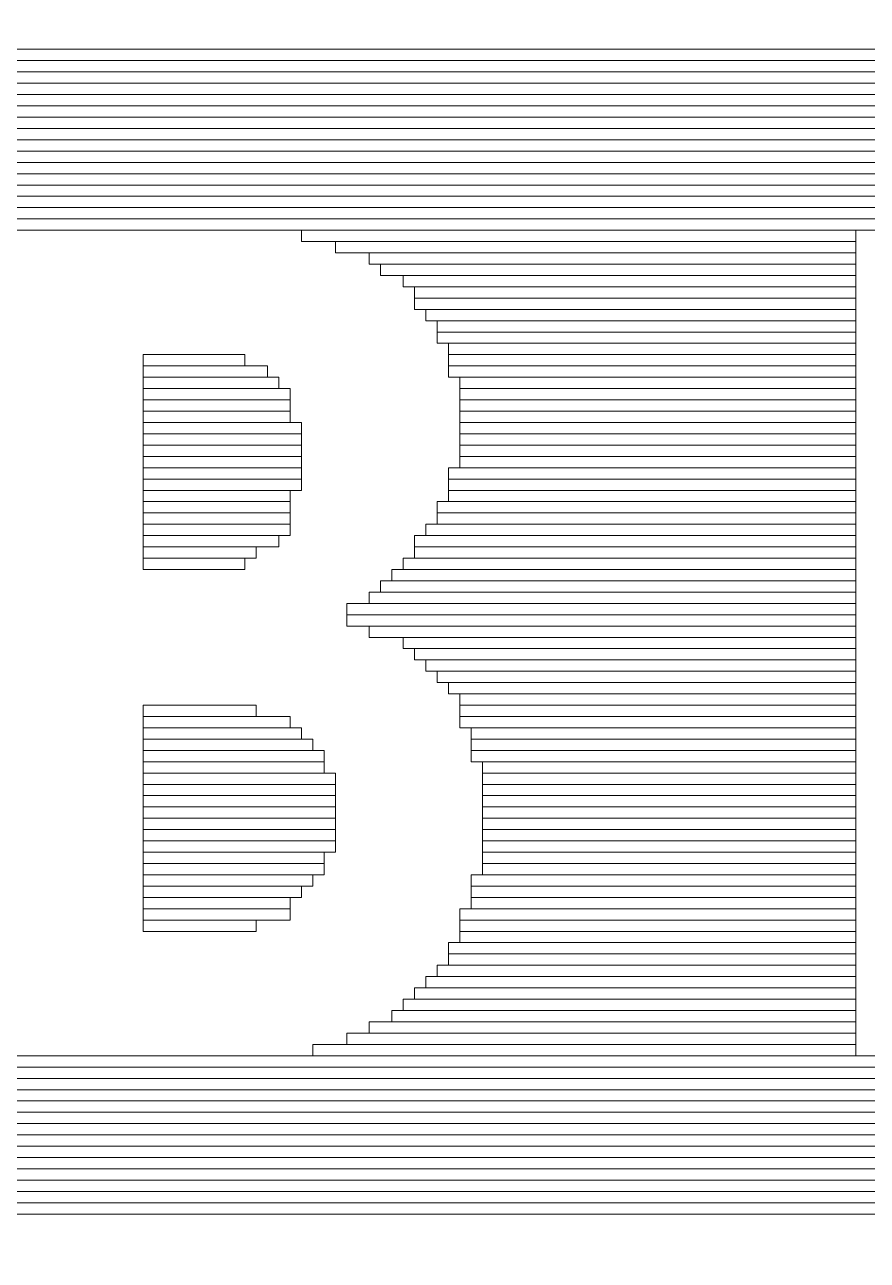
# Model space of a CAD drawing. Header units: millimetres. Extents: x -86 to 67, y -55 to 52.
# Drawn here: x 26.741 to 28.632, y 17.022 to 19.797 of the extents above; entities that cross this region are included whole.
import ezdxf

# ---------------------------------------------------------------- set-up
doc = ezdxf.new("R2010")
doc.units = ezdxf.units.MM
doc.header["$MEASUREMENT"] = 0
doc.layers.add('BG_OUTLINE', color=7, linetype='Continuous')
doc.layers.add('MA_PEN3', color=7, linetype='Continuous')

msp = doc.modelspace()

# ---------------------------------------------------------------- linework, layer by layer
at = {"layer": 'BG_OUTLINE', "color": 3, "lineweight": 9}
msp.add_open_spline([(-60.0926, 34.7331), (-60.0926, 34.7331), (63.7724, 34.7331), (63.7724, 34.7331), (63.7724, 34.7331), (64.585, 34.7336), (65.3646, 34.4113), (65.9396, 33.837), (65.9396, 33.837), (66.5146, 33.2627), (66.8379, 32.4797), (66.8384, 31.667), (66.8384, 31.667), (66.8384, 31.667), (66.8412, -52.28), (66.8412, -52.28), (66.8412, -52.28), (66.8412, -52.28), (66.8384, -52.1933), (66.8384, -52.1933), (66.8384, -52.1933), (66.8389, -53.006), (66.5166, -53.7856), (65.9424, -54.3606), (65.9424, -54.3606), (65.3681, -54.9356), (64.585, -55.2589), (63.7724, -55.2594), (63.7724, -55.2594), (63.7724, -55.2594), (-60.1869, -55.2594), (-60.1869, -55.2594), (-60.1869, -55.2594), (-60.1869, -55.2594), (-60.0853, -55.2518), (-60.0853, -55.2518), (-60.0853, -55.2518), (-60.8979, -55.2523), (-61.6775, -54.9299), (-62.2525, -54.3557), (-62.2525, -54.3557), (-62.8275, -53.7814), (-63.1508, -52.9984), (-63.1513, -52.1857), (-63.1513, -52.1857), (-63.1513, -52.1857), (-63.1587, 31.667), (-63.1587, 31.667), (-63.1587, 31.667), (-63.1592, 32.4797), (-62.8369, 33.2593), (-62.2626, 33.8343), (-62.2626, 33.8343), (-61.6883, 34.4093), (-60.9053, 34.7326), (-60.0926, 34.7331)], degree=3, knots=[0, 0, 0, 0, 0.071429, 0.071429, 0.071429, 0.071429, 0.142857, 0.142857, 0.142857, 0.142857, 0.214286, 0.214286, 0.214286, 0.214286, 0.285714, 0.285714, 0.285714, 0.285714, 0.357143, 0.357143, 0.357143, 0.357143, 0.428571, 0.428571, 0.428571, 0.428571, 0.5, 0.5, 0.5, 0.5, 0.571429, 0.571429, 0.571429, 0.571429, 0.642857, 0.642857, 0.642857, 0.642857, 0.714286, 0.714286, 0.714286, 0.714286, 0.785714, 0.785714, 0.785714, 0.785714, 0.857143, 0.857143, 0.857143, 0.857143, 0.928571, 0.928571, 0.928571, 0.928571, 1, 1, 1, 1], dxfattribs=at)
at = {"layer": 'MA_PEN3', "color": 5, "lineweight": 9}
for points in [[(23.8566, 19.7163), (23.8566, 19.7163), (23.8566, 19.7417), (23.8566, 19.7417), (23.8566, 19.7417), (23.8566, 19.7417), (34.2452, 19.7417), (34.2452, 19.7417), (34.2452, 19.7417), (34.2452, 19.7417), (34.2452, 19.7163), (34.2452, 19.7163), (34.2452, 19.7163), (34.2452, 19.7163), (23.8566, 19.7163), (23.8566, 19.7163)], [(23.8566, 19.6909), (23.8566, 19.6909), (23.8566, 19.7163), (23.8566, 19.7163), (23.8566, 19.7163), (23.8566, 19.7163), (34.2452, 19.7163), (34.2452, 19.7163), (34.2452, 19.7163), (34.2452, 19.7163), (34.2452, 19.6909), (34.2452, 19.6909), (34.2452, 19.6909), (34.2452, 19.6909), (23.8566, 19.6909), (23.8566, 19.6909)], [(23.8566, 19.6655), (23.8566, 19.6655), (23.8566, 19.6909), (23.8566, 19.6909), (23.8566, 19.6909), (23.8566, 19.6909), (34.2452, 19.6909), (34.2452, 19.6909), (34.2452, 19.6909), (34.2452, 19.6909), (34.2452, 19.6655), (34.2452, 19.6655), (34.2452, 19.6655), (34.2452, 19.6655), (23.8566, 19.6655), (23.8566, 19.6655)], [(23.8566, 19.6401), (23.8566, 19.6401), (23.8566, 19.6655), (23.8566, 19.6655), (23.8566, 19.6655), (23.8566, 19.6655), (34.2452, 19.6655), (34.2452, 19.6655), (34.2452, 19.6655), (34.2452, 19.6655), (34.2452, 19.6401), (34.2452, 19.6401), (34.2452, 19.6401), (34.2452, 19.6401), (23.8566, 19.6401), (23.8566, 19.6401)], [(23.8566, 19.6147), (23.8566, 19.6147), (23.8566, 19.6401), (23.8566, 19.6401), (23.8566, 19.6401), (23.8566, 19.6401), (34.2452, 19.6401), (34.2452, 19.6401), (34.2452, 19.6401), (34.2452, 19.6401), (34.2452, 19.6147), (34.2452, 19.6147), (34.2452, 19.6147), (34.2452, 19.6147), (23.8566, 19.6147), (23.8566, 19.6147)], [(23.8566, 19.5893), (23.8566, 19.5893), (23.8566, 19.6147), (23.8566, 19.6147), (23.8566, 19.6147), (23.8566, 19.6147), (34.2452, 19.6147), (34.2452, 19.6147), (34.2452, 19.6147), (34.2452, 19.6147), (34.2452, 19.5893), (34.2452, 19.5893), (34.2452, 19.5893), (34.2452, 19.5893), (23.8566, 19.5893), (23.8566, 19.5893)], [(23.8566, 19.5639), (23.8566, 19.5639), (23.8566, 19.5893), (23.8566, 19.5893), (23.8566, 19.5893), (23.8566, 19.5893), (34.2452, 19.5893), (34.2452, 19.5893), (34.2452, 19.5893), (34.2452, 19.5893), (34.2452, 19.5639), (34.2452, 19.5639), (34.2452, 19.5639), (34.2452, 19.5639), (23.8566, 19.5639), (23.8566, 19.5639)], [(23.8566, 19.5385), (23.8566, 19.5385), (23.8566, 19.5639), (23.8566, 19.5639), (23.8566, 19.5639), (23.8566, 19.5639), (34.2452, 19.5639), (34.2452, 19.5639), (34.2452, 19.5639), (34.2452, 19.5639), (34.2452, 19.5385), (34.2452, 19.5385), (34.2452, 19.5385), (34.2452, 19.5385), (23.8566, 19.5385), (23.8566, 19.5385)], [(23.8566, 19.5131), (23.8566, 19.5131), (23.8566, 19.5385), (23.8566, 19.5385), (23.8566, 19.5385), (23.8566, 19.5385), (34.2452, 19.5385), (34.2452, 19.5385), (34.2452, 19.5385), (34.2452, 19.5385), (34.2452, 19.5131), (34.2452, 19.5131), (34.2452, 19.5131), (34.2452, 19.5131), (23.8566, 19.5131), (23.8566, 19.5131)], [(23.8566, 19.4877), (23.8566, 19.4877), (23.8566, 19.5131), (23.8566, 19.5131), (23.8566, 19.5131), (23.8566, 19.5131), (34.2452, 19.5131), (34.2452, 19.5131), (34.2452, 19.5131), (34.2452, 19.5131), (34.2452, 19.4877), (34.2452, 19.4877), (34.2452, 19.4877), (34.2452, 19.4877), (23.8566, 19.4877), (23.8566, 19.4877)], [(23.8566, 19.4623), (23.8566, 19.4623), (23.8566, 19.4877), (23.8566, 19.4877), (23.8566, 19.4877), (23.8566, 19.4877), (34.2452, 19.4877), (34.2452, 19.4877), (34.2452, 19.4877), (34.2452, 19.4877), (34.2452, 19.4623), (34.2452, 19.4623), (34.2452, 19.4623), (34.2452, 19.4623), (23.8566, 19.4623), (23.8566, 19.4623)], [(23.8566, 19.4369), (23.8566, 19.4369), (23.8566, 19.4623), (23.8566, 19.4623), (23.8566, 19.4623), (23.8566, 19.4623), (34.2452, 19.4623), (34.2452, 19.4623), (34.2452, 19.4623), (34.2452, 19.4623), (34.2452, 19.4369), (34.2452, 19.4369), (34.2452, 19.4369), (34.2452, 19.4369), (23.8566, 19.4369), (23.8566, 19.4369)], [(23.8566, 19.4115), (23.8566, 19.4115), (23.8566, 19.4369), (23.8566, 19.4369), (23.8566, 19.4369), (23.8566, 19.4369), (34.2452, 19.4369), (34.2452, 19.4369), (34.2452, 19.4369), (34.2452, 19.4369), (34.2452, 19.4115), (34.2452, 19.4115), (34.2452, 19.4115), (34.2452, 19.4115), (23.8566, 19.4115), (23.8566, 19.4115)], [(23.8566, 19.3861), (23.8566, 19.3861), (23.8566, 19.4115), (23.8566, 19.4115), (23.8566, 19.4115), (23.8566, 19.4115), (34.2452, 19.4115), (34.2452, 19.4115), (34.2452, 19.4115), (34.2452, 19.4115), (34.2452, 19.3861), (34.2452, 19.3861), (34.2452, 19.3861), (34.2452, 19.3861), (23.8566, 19.3861), (23.8566, 19.3861)], [(23.8566, 19.3607), (23.8566, 19.3607), (23.8566, 19.3861), (23.8566, 19.3861), (23.8566, 19.3861), (23.8566, 19.3861), (34.2452, 19.3861), (34.2452, 19.3861), (34.2452, 19.3861), (34.2452, 19.3861), (34.2452, 19.3607), (34.2452, 19.3607), (34.2452, 19.3607), (34.2452, 19.3607), (23.8566, 19.3607), (23.8566, 19.3607)], [(26.1934, 19.3353), (26.1934, 19.3353), (26.1934, 19.3607), (26.1934, 19.3607), (26.1934, 19.3607), (26.1934, 19.3607), (30.74, 19.3607), (30.74, 19.3607), (30.74, 19.3607), (30.74, 19.3607), (30.74, 19.3353), (30.74, 19.3353), (30.74, 19.3353), (30.74, 19.3353), (26.1934, 19.3353), (26.1934, 19.3353)], [(27.3618, 19.3099), (27.3618, 19.3099), (27.3618, 19.3353), (27.3618, 19.3353), (27.3618, 19.3353), (27.3618, 19.3353), (28.6064, 19.3353), (28.6064, 19.3353), (28.6064, 19.3353), (28.6064, 19.3353), (28.6064, 19.3099), (28.6064, 19.3099), (28.6064, 19.3099), (28.6064, 19.3099), (27.3618, 19.3099), (27.3618, 19.3099)], [(27.438, 19.2845), (27.438, 19.2845), (27.438, 19.3099), (27.438, 19.3099), (27.438, 19.3099), (27.438, 19.3099), (28.6064, 19.3099), (28.6064, 19.3099), (28.6064, 19.3099), (28.6064, 19.3099), (28.6064, 19.2845), (28.6064, 19.2845), (28.6064, 19.2845), (28.6064, 19.2845), (27.438, 19.2845), (27.438, 19.2845)], [(27.5142, 19.2591), (27.5142, 19.2591), (27.5142, 19.2845), (27.5142, 19.2845), (27.5142, 19.2845), (27.5142, 19.2845), (28.6064, 19.2845), (28.6064, 19.2845), (28.6064, 19.2845), (28.6064, 19.2845), (28.6064, 19.2591), (28.6064, 19.2591), (28.6064, 19.2591), (28.6064, 19.2591), (27.5142, 19.2591), (27.5142, 19.2591)], [(27.5396, 19.2337), (27.5396, 19.2337), (27.5396, 19.2591), (27.5396, 19.2591), (27.5396, 19.2591), (27.5396, 19.2591), (28.6064, 19.2591), (28.6064, 19.2591), (28.6064, 19.2591), (28.6064, 19.2591), (28.6064, 19.2337), (28.6064, 19.2337), (28.6064, 19.2337), (28.6064, 19.2337), (27.5396, 19.2337), (27.5396, 19.2337)], [(27.5904, 19.2083), (27.5904, 19.2083), (27.5904, 19.2337), (27.5904, 19.2337), (27.5904, 19.2337), (27.5904, 19.2337), (28.6064, 19.2337), (28.6064, 19.2337), (28.6064, 19.2337), (28.6064, 19.2337), (28.6064, 19.2083), (28.6064, 19.2083), (28.6064, 19.2083), (28.6064, 19.2083), (27.5904, 19.2083), (27.5904, 19.2083)], [(27.6158, 19.1829), (27.6158, 19.1829), (27.6158, 19.2083), (27.6158, 19.2083), (27.6158, 19.2083), (27.6158, 19.2083), (28.6064, 19.2083), (28.6064, 19.2083), (28.6064, 19.2083), (28.6064, 19.2083), (28.6064, 19.1829), (28.6064, 19.1829), (28.6064, 19.1829), (28.6064, 19.1829), (27.6158, 19.1829), (27.6158, 19.1829)], [(27.6158, 19.1575), (27.6158, 19.1575), (27.6158, 19.1829), (27.6158, 19.1829), (27.6158, 19.1829), (27.6158, 19.1829), (28.6064, 19.1829), (28.6064, 19.1829), (28.6064, 19.1829), (28.6064, 19.1829), (28.6064, 19.1575), (28.6064, 19.1575), (28.6064, 19.1575), (28.6064, 19.1575), (27.6158, 19.1575), (27.6158, 19.1575)], [(27.6412, 19.1321), (27.6412, 19.1321), (27.6412, 19.1575), (27.6412, 19.1575), (27.6412, 19.1575), (27.6412, 19.1575), (28.6064, 19.1575), (28.6064, 19.1575), (28.6064, 19.1575), (28.6064, 19.1575), (28.6064, 19.1321), (28.6064, 19.1321), (28.6064, 19.1321), (28.6064, 19.1321), (27.6412, 19.1321), (27.6412, 19.1321)], [(27.6666, 19.1067), (27.6666, 19.1067), (27.6666, 19.1321), (27.6666, 19.1321), (27.6666, 19.1321), (27.6666, 19.1321), (28.6064, 19.1321), (28.6064, 19.1321), (28.6064, 19.1321), (28.6064, 19.1321), (28.6064, 19.1067), (28.6064, 19.1067), (28.6064, 19.1067), (28.6064, 19.1067), (27.6666, 19.1067), (27.6666, 19.1067)], [(27.6666, 19.0813), (27.6666, 19.0813), (27.6666, 19.1067), (27.6666, 19.1067), (27.6666, 19.1067), (27.6666, 19.1067), (28.6064, 19.1067), (28.6064, 19.1067), (28.6064, 19.1067), (28.6064, 19.1067), (28.6064, 19.0813), (28.6064, 19.0813), (28.6064, 19.0813), (28.6064, 19.0813), (27.6666, 19.0813), (27.6666, 19.0813)], [(27.692, 19.0559), (27.692, 19.0559), (27.692, 19.0813), (27.692, 19.0813), (27.692, 19.0813), (27.692, 19.0813), (28.6064, 19.0813), (28.6064, 19.0813), (28.6064, 19.0813), (28.6064, 19.0813), (28.6064, 19.0559), (28.6064, 19.0559), (28.6064, 19.0559), (28.6064, 19.0559), (27.692, 19.0559), (27.692, 19.0559)], [(27.0062, 19.0305), (27.0062, 19.0305), (27.0062, 19.0559), (27.0062, 19.0559), (27.0062, 19.0559), (27.0062, 19.0559), (27.2348, 19.0559), (27.2348, 19.0559), (27.2348, 19.0559), (27.2348, 19.0559), (27.2348, 19.0305), (27.2348, 19.0305), (27.2348, 19.0305), (27.2348, 19.0305), (27.0062, 19.0305), (27.0062, 19.0305)], [(27.692, 19.0305), (27.692, 19.0305), (27.692, 19.0559), (27.692, 19.0559), (27.692, 19.0559), (27.692, 19.0559), (28.6064, 19.0559), (28.6064, 19.0559), (28.6064, 19.0559), (28.6064, 19.0559), (28.6064, 19.0305), (28.6064, 19.0305), (28.6064, 19.0305), (28.6064, 19.0305), (27.692, 19.0305), (27.692, 19.0305)], [(27.0062, 19.0051), (27.0062, 19.0051), (27.0062, 19.0305), (27.0062, 19.0305), (27.0062, 19.0305), (27.0062, 19.0305), (27.2856, 19.0305), (27.2856, 19.0305), (27.2856, 19.0305), (27.2856, 19.0305), (27.2856, 19.0051), (27.2856, 19.0051), (27.2856, 19.0051), (27.2856, 19.0051), (27.0062, 19.0051), (27.0062, 19.0051)], [(27.692, 19.0051), (27.692, 19.0051), (27.692, 19.0305), (27.692, 19.0305), (27.692, 19.0305), (27.692, 19.0305), (28.6064, 19.0305), (28.6064, 19.0305), (28.6064, 19.0305), (28.6064, 19.0305), (28.6064, 19.0051), (28.6064, 19.0051), (28.6064, 19.0051), (28.6064, 19.0051), (27.692, 19.0051), (27.692, 19.0051)], [(27.0062, 18.9797), (27.0062, 18.9797), (27.0062, 19.0051), (27.0062, 19.0051), (27.0062, 19.0051), (27.0062, 19.0051), (27.311, 19.0051), (27.311, 19.0051), (27.311, 19.0051), (27.311, 19.0051), (27.311, 18.9797), (27.311, 18.9797), (27.311, 18.9797), (27.311, 18.9797), (27.0062, 18.9797), (27.0062, 18.9797)], [(27.7174, 18.9797), (27.7174, 18.9797), (27.7174, 19.0051), (27.7174, 19.0051), (27.7174, 19.0051), (27.7174, 19.0051), (28.6064, 19.0051), (28.6064, 19.0051), (28.6064, 19.0051), (28.6064, 19.0051), (28.6064, 18.9797), (28.6064, 18.9797), (28.6064, 18.9797), (28.6064, 18.9797), (27.7174, 18.9797), (27.7174, 18.9797)], [(27.0062, 18.9543), (27.0062, 18.9543), (27.0062, 18.9797), (27.0062, 18.9797), (27.0062, 18.9797), (27.0062, 18.9797), (27.3364, 18.9797), (27.3364, 18.9797), (27.3364, 18.9797), (27.3364, 18.9797), (27.3364, 18.9543), (27.3364, 18.9543), (27.3364, 18.9543), (27.3364, 18.9543), (27.0062, 18.9543), (27.0062, 18.9543)], [(27.7174, 18.9543), (27.7174, 18.9543), (27.7174, 18.9797), (27.7174, 18.9797), (27.7174, 18.9797), (27.7174, 18.9797), (28.6064, 18.9797), (28.6064, 18.9797), (28.6064, 18.9797), (28.6064, 18.9797), (28.6064, 18.9543), (28.6064, 18.9543), (28.6064, 18.9543), (28.6064, 18.9543), (27.7174, 18.9543), (27.7174, 18.9543)], [(27.0062, 18.9289), (27.0062, 18.9289), (27.0062, 18.9543), (27.0062, 18.9543), (27.0062, 18.9543), (27.0062, 18.9543), (27.3364, 18.9543), (27.3364, 18.9543), (27.3364, 18.9543), (27.3364, 18.9543), (27.3364, 18.9289), (27.3364, 18.9289), (27.3364, 18.9289), (27.3364, 18.9289), (27.0062, 18.9289), (27.0062, 18.9289)], [(27.0062, 18.9035), (27.0062, 18.9035), (27.0062, 18.9289), (27.0062, 18.9289), (27.0062, 18.9289), (27.0062, 18.9289), (27.3364, 18.9289), (27.3364, 18.9289), (27.3364, 18.9289), (27.3364, 18.9289), (27.3364, 18.9035), (27.3364, 18.9035), (27.3364, 18.9035), (27.3364, 18.9035), (27.0062, 18.9035), (27.0062, 18.9035)], [(27.7174, 18.9289), (27.7174, 18.9289), (27.7174, 18.9543), (27.7174, 18.9543), (27.7174, 18.9543), (27.7174, 18.9543), (28.6064, 18.9543), (28.6064, 18.9543), (28.6064, 18.9543), (28.6064, 18.9543), (28.6064, 18.9289), (28.6064, 18.9289), (28.6064, 18.9289), (28.6064, 18.9289), (27.7174, 18.9289), (27.7174, 18.9289)], [(27.7174, 18.9035), (27.7174, 18.9035), (27.7174, 18.9289), (27.7174, 18.9289), (27.7174, 18.9289), (27.7174, 18.9289), (28.6064, 18.9289), (28.6064, 18.9289), (28.6064, 18.9289), (28.6064, 18.9289), (28.6064, 18.9035), (28.6064, 18.9035), (28.6064, 18.9035), (28.6064, 18.9035), (27.7174, 18.9035), (27.7174, 18.9035)], [(27.0062, 18.8781), (27.0062, 18.8781), (27.0062, 18.9035), (27.0062, 18.9035), (27.0062, 18.9035), (27.0062, 18.9035), (27.3618, 18.9035), (27.3618, 18.9035), (27.3618, 18.9035), (27.3618, 18.9035), (27.3618, 18.8781), (27.3618, 18.8781), (27.3618, 18.8781), (27.3618, 18.8781), (27.0062, 18.8781), (27.0062, 18.8781)], [(27.7174, 18.8781), (27.7174, 18.8781), (27.7174, 18.9035), (27.7174, 18.9035), (27.7174, 18.9035), (27.7174, 18.9035), (28.6064, 18.9035), (28.6064, 18.9035), (28.6064, 18.9035), (28.6064, 18.9035), (28.6064, 18.8781), (28.6064, 18.8781), (28.6064, 18.8781), (28.6064, 18.8781), (27.7174, 18.8781), (27.7174, 18.8781)], [(27.0062, 18.8527), (27.0062, 18.8527), (27.0062, 18.8781), (27.0062, 18.8781), (27.0062, 18.8781), (27.0062, 18.8781), (27.3618, 18.8781), (27.3618, 18.8781), (27.3618, 18.8781), (27.3618, 18.8781), (27.3618, 18.8527), (27.3618, 18.8527), (27.3618, 18.8527), (27.3618, 18.8527), (27.0062, 18.8527), (27.0062, 18.8527)], [(27.7174, 18.8527), (27.7174, 18.8527), (27.7174, 18.8781), (27.7174, 18.8781), (27.7174, 18.8781), (27.7174, 18.8781), (28.6064, 18.8781), (28.6064, 18.8781), (28.6064, 18.8781), (28.6064, 18.8781), (28.6064, 18.8527), (28.6064, 18.8527), (28.6064, 18.8527), (28.6064, 18.8527), (27.7174, 18.8527), (27.7174, 18.8527)], [(27.0062, 18.8273), (27.0062, 18.8273), (27.0062, 18.8527), (27.0062, 18.8527), (27.0062, 18.8527), (27.0062, 18.8527), (27.3618, 18.8527), (27.3618, 18.8527), (27.3618, 18.8527), (27.3618, 18.8527), (27.3618, 18.8273), (27.3618, 18.8273), (27.3618, 18.8273), (27.3618, 18.8273), (27.0062, 18.8273), (27.0062, 18.8273)], [(27.7174, 18.8273), (27.7174, 18.8273), (27.7174, 18.8527), (27.7174, 18.8527), (27.7174, 18.8527), (27.7174, 18.8527), (28.6064, 18.8527), (28.6064, 18.8527), (28.6064, 18.8527), (28.6064, 18.8527), (28.6064, 18.8273), (28.6064, 18.8273), (28.6064, 18.8273), (28.6064, 18.8273), (27.7174, 18.8273), (27.7174, 18.8273)], [(27.0062, 18.8019), (27.0062, 18.8019), (27.0062, 18.8273), (27.0062, 18.8273), (27.0062, 18.8273), (27.0062, 18.8273), (27.3618, 18.8273), (27.3618, 18.8273), (27.3618, 18.8273), (27.3618, 18.8273), (27.3618, 18.8019), (27.3618, 18.8019), (27.3618, 18.8019), (27.3618, 18.8019), (27.0062, 18.8019), (27.0062, 18.8019)], [(27.7174, 18.8019), (27.7174, 18.8019), (27.7174, 18.8273), (27.7174, 18.8273), (27.7174, 18.8273), (27.7174, 18.8273), (28.6064, 18.8273), (28.6064, 18.8273), (28.6064, 18.8273), (28.6064, 18.8273), (28.6064, 18.8019), (28.6064, 18.8019), (28.6064, 18.8019), (28.6064, 18.8019), (27.7174, 18.8019), (27.7174, 18.8019)], [(27.0062, 18.7765), (27.0062, 18.7765), (27.0062, 18.8019), (27.0062, 18.8019), (27.0062, 18.8019), (27.0062, 18.8019), (27.3618, 18.8019), (27.3618, 18.8019), (27.3618, 18.8019), (27.3618, 18.8019), (27.3618, 18.7765), (27.3618, 18.7765), (27.3618, 18.7765), (27.3618, 18.7765), (27.0062, 18.7765), (27.0062, 18.7765)], [(27.692, 18.7765), (27.692, 18.7765), (27.692, 18.8019), (27.692, 18.8019), (27.692, 18.8019), (27.692, 18.8019), (28.6064, 18.8019), (28.6064, 18.8019), (28.6064, 18.8019), (28.6064, 18.8019), (28.6064, 18.7765), (28.6064, 18.7765), (28.6064, 18.7765), (28.6064, 18.7765), (27.692, 18.7765), (27.692, 18.7765)], [(27.0062, 18.7511), (27.0062, 18.7511), (27.0062, 18.7765), (27.0062, 18.7765), (27.0062, 18.7765), (27.0062, 18.7765), (27.3618, 18.7765), (27.3618, 18.7765), (27.3618, 18.7765), (27.3618, 18.7765), (27.3618, 18.7511), (27.3618, 18.7511), (27.3618, 18.7511), (27.3618, 18.7511), (27.0062, 18.7511), (27.0062, 18.7511)], [(27.692, 18.7511), (27.692, 18.7511), (27.692, 18.7765), (27.692, 18.7765), (27.692, 18.7765), (27.692, 18.7765), (28.6064, 18.7765), (28.6064, 18.7765), (28.6064, 18.7765), (28.6064, 18.7765), (28.6064, 18.7511), (28.6064, 18.7511), (28.6064, 18.7511), (28.6064, 18.7511), (27.692, 18.7511), (27.692, 18.7511)], [(27.0062, 18.7257), (27.0062, 18.7257), (27.0062, 18.7511), (27.0062, 18.7511), (27.0062, 18.7511), (27.0062, 18.7511), (27.3364, 18.7511), (27.3364, 18.7511), (27.3364, 18.7511), (27.3364, 18.7511), (27.3364, 18.7257), (27.3364, 18.7257), (27.3364, 18.7257), (27.3364, 18.7257), (27.0062, 18.7257), (27.0062, 18.7257)], [(27.692, 18.7257), (27.692, 18.7257), (27.692, 18.7511), (27.692, 18.7511), (27.692, 18.7511), (27.692, 18.7511), (28.6064, 18.7511), (28.6064, 18.7511), (28.6064, 18.7511), (28.6064, 18.7511), (28.6064, 18.7257), (28.6064, 18.7257), (28.6064, 18.7257), (28.6064, 18.7257), (27.692, 18.7257), (27.692, 18.7257)], [(27.0062, 18.7003), (27.0062, 18.7003), (27.0062, 18.7257), (27.0062, 18.7257), (27.0062, 18.7257), (27.0062, 18.7257), (27.3364, 18.7257), (27.3364, 18.7257), (27.3364, 18.7257), (27.3364, 18.7257), (27.3364, 18.7003), (27.3364, 18.7003), (27.3364, 18.7003), (27.3364, 18.7003), (27.0062, 18.7003), (27.0062, 18.7003)], [(27.6666, 18.7003), (27.6666, 18.7003), (27.6666, 18.7257), (27.6666, 18.7257), (27.6666, 18.7257), (27.6666, 18.7257), (28.6064, 18.7257), (28.6064, 18.7257), (28.6064, 18.7257), (28.6064, 18.7257), (28.6064, 18.7003), (28.6064, 18.7003), (28.6064, 18.7003), (28.6064, 18.7003), (27.6666, 18.7003), (27.6666, 18.7003)], [(27.0062, 18.6749), (27.0062, 18.6749), (27.0062, 18.7003), (27.0062, 18.7003), (27.0062, 18.7003), (27.0062, 18.7003), (27.3364, 18.7003), (27.3364, 18.7003), (27.3364, 18.7003), (27.3364, 18.7003), (27.3364, 18.6749), (27.3364, 18.6749), (27.3364, 18.6749), (27.3364, 18.6749), (27.0062, 18.6749), (27.0062, 18.6749)], [(27.6666, 18.6749), (27.6666, 18.6749), (27.6666, 18.7003), (27.6666, 18.7003), (27.6666, 18.7003), (27.6666, 18.7003), (28.6064, 18.7003), (28.6064, 18.7003), (28.6064, 18.7003), (28.6064, 18.7003), (28.6064, 18.6749), (28.6064, 18.6749), (28.6064, 18.6749), (28.6064, 18.6749), (27.6666, 18.6749), (27.6666, 18.6749)], [(27.0062, 18.6495), (27.0062, 18.6495), (27.0062, 18.6749), (27.0062, 18.6749), (27.0062, 18.6749), (27.0062, 18.6749), (27.3364, 18.6749), (27.3364, 18.6749), (27.3364, 18.6749), (27.3364, 18.6749), (27.3364, 18.6495), (27.3364, 18.6495), (27.3364, 18.6495), (27.3364, 18.6495), (27.0062, 18.6495), (27.0062, 18.6495)], [(27.6412, 18.6495), (27.6412, 18.6495), (27.6412, 18.6749), (27.6412, 18.6749), (27.6412, 18.6749), (27.6412, 18.6749), (28.6064, 18.6749), (28.6064, 18.6749), (28.6064, 18.6749), (28.6064, 18.6749), (28.6064, 18.6495), (28.6064, 18.6495), (28.6064, 18.6495), (28.6064, 18.6495), (27.6412, 18.6495), (27.6412, 18.6495)], [(27.0062, 18.6241), (27.0062, 18.6241), (27.0062, 18.6495), (27.0062, 18.6495), (27.0062, 18.6495), (27.0062, 18.6495), (27.311, 18.6495), (27.311, 18.6495), (27.311, 18.6495), (27.311, 18.6495), (27.311, 18.6241), (27.311, 18.6241), (27.311, 18.6241), (27.311, 18.6241), (27.0062, 18.6241), (27.0062, 18.6241)], [(27.0062, 18.5987), (27.0062, 18.5987), (27.0062, 18.6241), (27.0062, 18.6241), (27.0062, 18.6241), (27.0062, 18.6241), (27.2602, 18.6241), (27.2602, 18.6241), (27.2602, 18.6241), (27.2602, 18.6241), (27.2602, 18.5987), (27.2602, 18.5987), (27.2602, 18.5987), (27.2602, 18.5987), (27.0062, 18.5987), (27.0062, 18.5987)], [(27.6158, 18.6241), (27.6158, 18.6241), (27.6158, 18.6495), (27.6158, 18.6495), (27.6158, 18.6495), (27.6158, 18.6495), (28.6064, 18.6495), (28.6064, 18.6495), (28.6064, 18.6495), (28.6064, 18.6495), (28.6064, 18.6241), (28.6064, 18.6241), (28.6064, 18.6241), (28.6064, 18.6241), (27.6158, 18.6241), (27.6158, 18.6241)], [(27.6158, 18.5987), (27.6158, 18.5987), (27.6158, 18.6241), (27.6158, 18.6241), (27.6158, 18.6241), (27.6158, 18.6241), (28.6064, 18.6241), (28.6064, 18.6241), (28.6064, 18.6241), (28.6064, 18.6241), (28.6064, 18.5987), (28.6064, 18.5987), (28.6064, 18.5987), (28.6064, 18.5987), (27.6158, 18.5987), (27.6158, 18.5987)], [(27.0062, 18.5733), (27.0062, 18.5733), (27.0062, 18.5987), (27.0062, 18.5987), (27.0062, 18.5987), (27.0062, 18.5987), (27.2348, 18.5987), (27.2348, 18.5987), (27.2348, 18.5987), (27.2348, 18.5987), (27.2348, 18.5733), (27.2348, 18.5733), (27.2348, 18.5733), (27.2348, 18.5733), (27.0062, 18.5733), (27.0062, 18.5733)], [(27.5904, 18.5733), (27.5904, 18.5733), (27.5904, 18.5987), (27.5904, 18.5987), (27.5904, 18.5987), (27.5904, 18.5987), (28.6064, 18.5987), (28.6064, 18.5987), (28.6064, 18.5987), (28.6064, 18.5987), (28.6064, 18.5733), (28.6064, 18.5733), (28.6064, 18.5733), (28.6064, 18.5733), (27.5904, 18.5733), (27.5904, 18.5733)], [(27.565, 18.5479), (27.565, 18.5479), (27.565, 18.5733), (27.565, 18.5733), (27.565, 18.5733), (27.565, 18.5733), (28.6064, 18.5733), (28.6064, 18.5733), (28.6064, 18.5733), (28.6064, 18.5733), (28.6064, 18.5479), (28.6064, 18.5479), (28.6064, 18.5479), (28.6064, 18.5479), (27.565, 18.5479), (27.565, 18.5479)], [(27.5396, 18.5225), (27.5396, 18.5225), (27.5396, 18.5479), (27.5396, 18.5479), (27.5396, 18.5479), (27.5396, 18.5479), (28.6064, 18.5479), (28.6064, 18.5479), (28.6064, 18.5479), (28.6064, 18.5479), (28.6064, 18.5225), (28.6064, 18.5225), (28.6064, 18.5225), (28.6064, 18.5225), (27.5396, 18.5225), (27.5396, 18.5225)], [(27.5142, 18.4971), (27.5142, 18.4971), (27.5142, 18.5225), (27.5142, 18.5225), (27.5142, 18.5225), (27.5142, 18.5225), (28.6064, 18.5225), (28.6064, 18.5225), (28.6064, 18.5225), (28.6064, 18.5225), (28.6064, 18.4971), (28.6064, 18.4971), (28.6064, 18.4971), (28.6064, 18.4971), (27.5142, 18.4971), (27.5142, 18.4971)], [(27.4634, 18.4717), (27.4634, 18.4717), (27.4634, 18.4971), (27.4634, 18.4971), (27.4634, 18.4971), (27.4634, 18.4971), (28.6064, 18.4971), (28.6064, 18.4971), (28.6064, 18.4971), (28.6064, 18.4971), (28.6064, 18.4717), (28.6064, 18.4717), (28.6064, 18.4717), (28.6064, 18.4717), (27.4634, 18.4717), (27.4634, 18.4717)], [(27.4634, 18.4463), (27.4634, 18.4463), (27.4634, 18.4717), (27.4634, 18.4717), (27.4634, 18.4717), (27.4634, 18.4717), (28.6064, 18.4717), (28.6064, 18.4717), (28.6064, 18.4717), (28.6064, 18.4717), (28.6064, 18.4463), (28.6064, 18.4463), (28.6064, 18.4463), (28.6064, 18.4463), (27.4634, 18.4463), (27.4634, 18.4463)], [(27.5142, 18.4209), (27.5142, 18.4209), (27.5142, 18.4463), (27.5142, 18.4463), (27.5142, 18.4463), (27.5142, 18.4463), (28.6064, 18.4463), (28.6064, 18.4463), (28.6064, 18.4463), (28.6064, 18.4463), (28.6064, 18.4209), (28.6064, 18.4209), (28.6064, 18.4209), (28.6064, 18.4209), (27.5142, 18.4209), (27.5142, 18.4209)], [(27.5904, 18.3955), (27.5904, 18.3955), (27.5904, 18.4209), (27.5904, 18.4209), (27.5904, 18.4209), (27.5904, 18.4209), (28.6064, 18.4209), (28.6064, 18.4209), (28.6064, 18.4209), (28.6064, 18.4209), (28.6064, 18.3955), (28.6064, 18.3955), (28.6064, 18.3955), (28.6064, 18.3955), (27.5904, 18.3955), (27.5904, 18.3955)], [(27.6158, 18.3701), (27.6158, 18.3701), (27.6158, 18.3955), (27.6158, 18.3955), (27.6158, 18.3955), (27.6158, 18.3955), (28.6064, 18.3955), (28.6064, 18.3955), (28.6064, 18.3955), (28.6064, 18.3955), (28.6064, 18.3701), (28.6064, 18.3701), (28.6064, 18.3701), (28.6064, 18.3701), (27.6158, 18.3701), (27.6158, 18.3701)], [(27.6412, 18.3447), (27.6412, 18.3447), (27.6412, 18.3701), (27.6412, 18.3701), (27.6412, 18.3701), (27.6412, 18.3701), (28.6064, 18.3701), (28.6064, 18.3701), (28.6064, 18.3701), (28.6064, 18.3701), (28.6064, 18.3447), (28.6064, 18.3447), (28.6064, 18.3447), (28.6064, 18.3447), (27.6412, 18.3447), (27.6412, 18.3447)], [(27.6666, 18.3193), (27.6666, 18.3193), (27.6666, 18.3447), (27.6666, 18.3447), (27.6666, 18.3447), (27.6666, 18.3447), (28.6064, 18.3447), (28.6064, 18.3447), (28.6064, 18.3447), (28.6064, 18.3447), (28.6064, 18.3193), (28.6064, 18.3193), (28.6064, 18.3193), (28.6064, 18.3193), (27.6666, 18.3193), (27.6666, 18.3193)], [(27.692, 18.2939), (27.692, 18.2939), (27.692, 18.3193), (27.692, 18.3193), (27.692, 18.3193), (27.692, 18.3193), (28.6064, 18.3193), (28.6064, 18.3193), (28.6064, 18.3193), (28.6064, 18.3193), (28.6064, 18.2939), (28.6064, 18.2939), (28.6064, 18.2939), (28.6064, 18.2939), (27.692, 18.2939), (27.692, 18.2939)], [(27.7174, 18.2685), (27.7174, 18.2685), (27.7174, 18.2939), (27.7174, 18.2939), (27.7174, 18.2939), (27.7174, 18.2939), (28.6064, 18.2939), (28.6064, 18.2939), (28.6064, 18.2939), (28.6064, 18.2939), (28.6064, 18.2685), (28.6064, 18.2685), (28.6064, 18.2685), (28.6064, 18.2685), (27.7174, 18.2685), (27.7174, 18.2685)], [(27.0062, 18.2431), (27.0062, 18.2431), (27.0062, 18.2685), (27.0062, 18.2685), (27.0062, 18.2685), (27.0062, 18.2685), (27.2602, 18.2685), (27.2602, 18.2685), (27.2602, 18.2685), (27.2602, 18.2685), (27.2602, 18.2431), (27.2602, 18.2431), (27.2602, 18.2431), (27.2602, 18.2431), (27.0062, 18.2431), (27.0062, 18.2431)], [(27.7174, 18.2431), (27.7174, 18.2431), (27.7174, 18.2685), (27.7174, 18.2685), (27.7174, 18.2685), (27.7174, 18.2685), (28.6064, 18.2685), (28.6064, 18.2685), (28.6064, 18.2685), (28.6064, 18.2685), (28.6064, 18.2431), (28.6064, 18.2431), (28.6064, 18.2431), (28.6064, 18.2431), (27.7174, 18.2431), (27.7174, 18.2431)], [(27.0062, 18.2177), (27.0062, 18.2177), (27.0062, 18.2431), (27.0062, 18.2431), (27.0062, 18.2431), (27.0062, 18.2431), (27.3364, 18.2431), (27.3364, 18.2431), (27.3364, 18.2431), (27.3364, 18.2431), (27.3364, 18.2177), (27.3364, 18.2177), (27.3364, 18.2177), (27.3364, 18.2177), (27.0062, 18.2177), (27.0062, 18.2177)], [(27.7174, 18.2177), (27.7174, 18.2177), (27.7174, 18.2431), (27.7174, 18.2431), (27.7174, 18.2431), (27.7174, 18.2431), (28.6064, 18.2431), (28.6064, 18.2431), (28.6064, 18.2431), (28.6064, 18.2431), (28.6064, 18.2177), (28.6064, 18.2177), (28.6064, 18.2177), (28.6064, 18.2177), (27.7174, 18.2177), (27.7174, 18.2177)], [(27.0062, 18.1923), (27.0062, 18.1923), (27.0062, 18.2177), (27.0062, 18.2177), (27.0062, 18.2177), (27.0062, 18.2177), (27.3618, 18.2177), (27.3618, 18.2177), (27.3618, 18.2177), (27.3618, 18.2177), (27.3618, 18.1923), (27.3618, 18.1923), (27.3618, 18.1923), (27.3618, 18.1923), (27.0062, 18.1923), (27.0062, 18.1923)], [(27.7428, 18.1923), (27.7428, 18.1923), (27.7428, 18.2177), (27.7428, 18.2177), (27.7428, 18.2177), (27.7428, 18.2177), (28.6064, 18.2177), (28.6064, 18.2177), (28.6064, 18.2177), (28.6064, 18.2177), (28.6064, 18.1923), (28.6064, 18.1923), (28.6064, 18.1923), (28.6064, 18.1923), (27.7428, 18.1923), (27.7428, 18.1923)], [(27.0062, 18.1669), (27.0062, 18.1669), (27.0062, 18.1923), (27.0062, 18.1923), (27.0062, 18.1923), (27.0062, 18.1923), (27.3872, 18.1923), (27.3872, 18.1923), (27.3872, 18.1923), (27.3872, 18.1923), (27.3872, 18.1669), (27.3872, 18.1669), (27.3872, 18.1669), (27.3872, 18.1669), (27.0062, 18.1669), (27.0062, 18.1669)], [(27.7428, 18.1669), (27.7428, 18.1669), (27.7428, 18.1923), (27.7428, 18.1923), (27.7428, 18.1923), (27.7428, 18.1923), (28.6064, 18.1923), (28.6064, 18.1923), (28.6064, 18.1923), (28.6064, 18.1923), (28.6064, 18.1669), (28.6064, 18.1669), (28.6064, 18.1669), (28.6064, 18.1669), (27.7428, 18.1669), (27.7428, 18.1669)], [(27.0062, 18.1415), (27.0062, 18.1415), (27.0062, 18.1669), (27.0062, 18.1669), (27.0062, 18.1669), (27.0062, 18.1669), (27.4126, 18.1669), (27.4126, 18.1669), (27.4126, 18.1669), (27.4126, 18.1669), (27.4126, 18.1415), (27.4126, 18.1415), (27.4126, 18.1415), (27.4126, 18.1415), (27.0062, 18.1415), (27.0062, 18.1415)], [(27.7428, 18.1415), (27.7428, 18.1415), (27.7428, 18.1669), (27.7428, 18.1669), (27.7428, 18.1669), (27.7428, 18.1669), (28.6064, 18.1669), (28.6064, 18.1669), (28.6064, 18.1669), (28.6064, 18.1669), (28.6064, 18.1415), (28.6064, 18.1415), (28.6064, 18.1415), (28.6064, 18.1415), (27.7428, 18.1415), (27.7428, 18.1415)], [(27.0062, 18.1161), (27.0062, 18.1161), (27.0062, 18.1415), (27.0062, 18.1415), (27.0062, 18.1415), (27.0062, 18.1415), (27.4126, 18.1415), (27.4126, 18.1415), (27.4126, 18.1415), (27.4126, 18.1415), (27.4126, 18.1161), (27.4126, 18.1161), (27.4126, 18.1161), (27.4126, 18.1161), (27.0062, 18.1161), (27.0062, 18.1161)], [(27.7682, 18.1161), (27.7682, 18.1161), (27.7682, 18.1415), (27.7682, 18.1415), (27.7682, 18.1415), (27.7682, 18.1415), (28.6064, 18.1415), (28.6064, 18.1415), (28.6064, 18.1415), (28.6064, 18.1415), (28.6064, 18.1161), (28.6064, 18.1161), (28.6064, 18.1161), (28.6064, 18.1161), (27.7682, 18.1161), (27.7682, 18.1161)], [(27.0062, 18.0907), (27.0062, 18.0907), (27.0062, 18.1161), (27.0062, 18.1161), (27.0062, 18.1161), (27.0062, 18.1161), (27.438, 18.1161), (27.438, 18.1161), (27.438, 18.1161), (27.438, 18.1161), (27.438, 18.0907), (27.438, 18.0907), (27.438, 18.0907), (27.438, 18.0907), (27.0062, 18.0907), (27.0062, 18.0907)], [(27.7682, 18.0907), (27.7682, 18.0907), (27.7682, 18.1161), (27.7682, 18.1161), (27.7682, 18.1161), (27.7682, 18.1161), (28.6064, 18.1161), (28.6064, 18.1161), (28.6064, 18.1161), (28.6064, 18.1161), (28.6064, 18.0907), (28.6064, 18.0907), (28.6064, 18.0907), (28.6064, 18.0907), (27.7682, 18.0907), (27.7682, 18.0907)], [(27.0062, 18.0653), (27.0062, 18.0653), (27.0062, 18.0907), (27.0062, 18.0907), (27.0062, 18.0907), (27.0062, 18.0907), (27.438, 18.0907), (27.438, 18.0907), (27.438, 18.0907), (27.438, 18.0907), (27.438, 18.0653), (27.438, 18.0653), (27.438, 18.0653), (27.438, 18.0653), (27.0062, 18.0653), (27.0062, 18.0653)], [(27.7682, 18.0653), (27.7682, 18.0653), (27.7682, 18.0907), (27.7682, 18.0907), (27.7682, 18.0907), (27.7682, 18.0907), (28.6064, 18.0907), (28.6064, 18.0907), (28.6064, 18.0907), (28.6064, 18.0907), (28.6064, 18.0653), (28.6064, 18.0653), (28.6064, 18.0653), (28.6064, 18.0653), (27.7682, 18.0653), (27.7682, 18.0653)], [(27.0062, 18.0399), (27.0062, 18.0399), (27.0062, 18.0653), (27.0062, 18.0653), (27.0062, 18.0653), (27.0062, 18.0653), (27.438, 18.0653), (27.438, 18.0653), (27.438, 18.0653), (27.438, 18.0653), (27.438, 18.0399), (27.438, 18.0399), (27.438, 18.0399), (27.438, 18.0399), (27.0062, 18.0399), (27.0062, 18.0399)], [(27.0062, 18.0145), (27.0062, 18.0145), (27.0062, 18.0399), (27.0062, 18.0399), (27.0062, 18.0399), (27.0062, 18.0399), (27.438, 18.0399), (27.438, 18.0399), (27.438, 18.0399), (27.438, 18.0399), (27.438, 18.0145), (27.438, 18.0145), (27.438, 18.0145), (27.438, 18.0145), (27.0062, 18.0145), (27.0062, 18.0145)], [(27.7682, 18.0399), (27.7682, 18.0399), (27.7682, 18.0653), (27.7682, 18.0653), (27.7682, 18.0653), (27.7682, 18.0653), (28.6064, 18.0653), (28.6064, 18.0653), (28.6064, 18.0653), (28.6064, 18.0653), (28.6064, 18.0399), (28.6064, 18.0399), (28.6064, 18.0399), (28.6064, 18.0399), (27.7682, 18.0399), (27.7682, 18.0399)], [(27.7682, 18.0145), (27.7682, 18.0145), (27.7682, 18.0399), (27.7682, 18.0399), (27.7682, 18.0399), (27.7682, 18.0399), (28.6064, 18.0399), (28.6064, 18.0399), (28.6064, 18.0399), (28.6064, 18.0399), (28.6064, 18.0145), (28.6064, 18.0145), (28.6064, 18.0145), (28.6064, 18.0145), (27.7682, 18.0145), (27.7682, 18.0145)], [(27.0062, 17.9891), (27.0062, 17.9891), (27.0062, 18.0145), (27.0062, 18.0145), (27.0062, 18.0145), (27.0062, 18.0145), (27.438, 18.0145), (27.438, 18.0145), (27.438, 18.0145), (27.438, 18.0145), (27.438, 17.9891), (27.438, 17.9891), (27.438, 17.9891), (27.438, 17.9891), (27.0062, 17.9891), (27.0062, 17.9891)], [(27.7682, 17.9891), (27.7682, 17.9891), (27.7682, 18.0145), (27.7682, 18.0145), (27.7682, 18.0145), (27.7682, 18.0145), (28.6064, 18.0145), (28.6064, 18.0145), (28.6064, 18.0145), (28.6064, 18.0145), (28.6064, 17.9891), (28.6064, 17.9891), (28.6064, 17.9891), (28.6064, 17.9891), (27.7682, 17.9891), (27.7682, 17.9891)], [(27.0062, 17.9637), (27.0062, 17.9637), (27.0062, 17.9891), (27.0062, 17.9891), (27.0062, 17.9891), (27.0062, 17.9891), (27.438, 17.9891), (27.438, 17.9891), (27.438, 17.9891), (27.438, 17.9891), (27.438, 17.9637), (27.438, 17.9637), (27.438, 17.9637), (27.438, 17.9637), (27.0062, 17.9637), (27.0062, 17.9637)], [(27.7682, 17.9637), (27.7682, 17.9637), (27.7682, 17.9891), (27.7682, 17.9891), (27.7682, 17.9891), (27.7682, 17.9891), (28.6064, 17.9891), (28.6064, 17.9891), (28.6064, 17.9891), (28.6064, 17.9891), (28.6064, 17.9637), (28.6064, 17.9637), (28.6064, 17.9637), (28.6064, 17.9637), (27.7682, 17.9637), (27.7682, 17.9637)], [(27.0062, 17.9383), (27.0062, 17.9383), (27.0062, 17.9637), (27.0062, 17.9637), (27.0062, 17.9637), (27.0062, 17.9637), (27.438, 17.9637), (27.438, 17.9637), (27.438, 17.9637), (27.438, 17.9637), (27.438, 17.9383), (27.438, 17.9383), (27.438, 17.9383), (27.438, 17.9383), (27.0062, 17.9383), (27.0062, 17.9383)], [(27.7682, 17.9383), (27.7682, 17.9383), (27.7682, 17.9637), (27.7682, 17.9637), (27.7682, 17.9637), (27.7682, 17.9637), (28.6064, 17.9637), (28.6064, 17.9637), (28.6064, 17.9637), (28.6064, 17.9637), (28.6064, 17.9383), (28.6064, 17.9383), (28.6064, 17.9383), (28.6064, 17.9383), (27.7682, 17.9383), (27.7682, 17.9383)], [(27.0062, 17.9129), (27.0062, 17.9129), (27.0062, 17.9383), (27.0062, 17.9383), (27.0062, 17.9383), (27.0062, 17.9383), (27.4126, 17.9383), (27.4126, 17.9383), (27.4126, 17.9383), (27.4126, 17.9383), (27.4126, 17.9129), (27.4126, 17.9129), (27.4126, 17.9129), (27.4126, 17.9129), (27.0062, 17.9129), (27.0062, 17.9129)], [(27.7682, 17.9129), (27.7682, 17.9129), (27.7682, 17.9383), (27.7682, 17.9383), (27.7682, 17.9383), (27.7682, 17.9383), (28.6064, 17.9383), (28.6064, 17.9383), (28.6064, 17.9383), (28.6064, 17.9383), (28.6064, 17.9129), (28.6064, 17.9129), (28.6064, 17.9129), (28.6064, 17.9129), (27.7682, 17.9129), (27.7682, 17.9129)], [(27.0062, 17.8875), (27.0062, 17.8875), (27.0062, 17.9129), (27.0062, 17.9129), (27.0062, 17.9129), (27.0062, 17.9129), (27.4126, 17.9129), (27.4126, 17.9129), (27.4126, 17.9129), (27.4126, 17.9129), (27.4126, 17.8875), (27.4126, 17.8875), (27.4126, 17.8875), (27.4126, 17.8875), (27.0062, 17.8875), (27.0062, 17.8875)], [(27.7682, 17.8875), (27.7682, 17.8875), (27.7682, 17.9129), (27.7682, 17.9129), (27.7682, 17.9129), (27.7682, 17.9129), (28.6064, 17.9129), (28.6064, 17.9129), (28.6064, 17.9129), (28.6064, 17.9129), (28.6064, 17.8875), (28.6064, 17.8875), (28.6064, 17.8875), (28.6064, 17.8875), (27.7682, 17.8875), (27.7682, 17.8875)], [(27.0062, 17.8621), (27.0062, 17.8621), (27.0062, 17.8875), (27.0062, 17.8875), (27.0062, 17.8875), (27.0062, 17.8875), (27.3872, 17.8875), (27.3872, 17.8875), (27.3872, 17.8875), (27.3872, 17.8875), (27.3872, 17.8621), (27.3872, 17.8621), (27.3872, 17.8621), (27.3872, 17.8621), (27.0062, 17.8621), (27.0062, 17.8621)], [(27.7428, 17.8621), (27.7428, 17.8621), (27.7428, 17.8875), (27.7428, 17.8875), (27.7428, 17.8875), (27.7428, 17.8875), (28.6064, 17.8875), (28.6064, 17.8875), (28.6064, 17.8875), (28.6064, 17.8875), (28.6064, 17.8621), (28.6064, 17.8621), (28.6064, 17.8621), (28.6064, 17.8621), (27.7428, 17.8621), (27.7428, 17.8621)], [(27.0062, 17.8367), (27.0062, 17.8367), (27.0062, 17.8621), (27.0062, 17.8621), (27.0062, 17.8621), (27.0062, 17.8621), (27.3618, 17.8621), (27.3618, 17.8621), (27.3618, 17.8621), (27.3618, 17.8621), (27.3618, 17.8367), (27.3618, 17.8367), (27.3618, 17.8367), (27.3618, 17.8367), (27.0062, 17.8367), (27.0062, 17.8367)], [(27.7428, 17.8367), (27.7428, 17.8367), (27.7428, 17.8621), (27.7428, 17.8621), (27.7428, 17.8621), (27.7428, 17.8621), (28.6064, 17.8621), (28.6064, 17.8621), (28.6064, 17.8621), (28.6064, 17.8621), (28.6064, 17.8367), (28.6064, 17.8367), (28.6064, 17.8367), (28.6064, 17.8367), (27.7428, 17.8367), (27.7428, 17.8367)], [(27.0062, 17.8113), (27.0062, 17.8113), (27.0062, 17.8367), (27.0062, 17.8367), (27.0062, 17.8367), (27.0062, 17.8367), (27.3364, 17.8367), (27.3364, 17.8367), (27.3364, 17.8367), (27.3364, 17.8367), (27.3364, 17.8113), (27.3364, 17.8113), (27.3364, 17.8113), (27.3364, 17.8113), (27.0062, 17.8113), (27.0062, 17.8113)], [(27.7428, 17.8113), (27.7428, 17.8113), (27.7428, 17.8367), (27.7428, 17.8367), (27.7428, 17.8367), (27.7428, 17.8367), (28.6064, 17.8367), (28.6064, 17.8367), (28.6064, 17.8367), (28.6064, 17.8367), (28.6064, 17.8113), (28.6064, 17.8113), (28.6064, 17.8113), (28.6064, 17.8113), (27.7428, 17.8113), (27.7428, 17.8113)], [(27.0062, 17.7859), (27.0062, 17.7859), (27.0062, 17.8113), (27.0062, 17.8113), (27.0062, 17.8113), (27.0062, 17.8113), (27.3364, 17.8113), (27.3364, 17.8113), (27.3364, 17.8113), (27.3364, 17.8113), (27.3364, 17.7859), (27.3364, 17.7859), (27.3364, 17.7859), (27.3364, 17.7859), (27.0062, 17.7859), (27.0062, 17.7859)], [(27.7174, 17.7859), (27.7174, 17.7859), (27.7174, 17.8113), (27.7174, 17.8113), (27.7174, 17.8113), (27.7174, 17.8113), (28.6064, 17.8113), (28.6064, 17.8113), (28.6064, 17.8113), (28.6064, 17.8113), (28.6064, 17.7859), (28.6064, 17.7859), (28.6064, 17.7859), (28.6064, 17.7859), (27.7174, 17.7859), (27.7174, 17.7859)], [(27.0062, 17.7605), (27.0062, 17.7605), (27.0062, 17.7859), (27.0062, 17.7859), (27.0062, 17.7859), (27.0062, 17.7859), (27.2602, 17.7859), (27.2602, 17.7859), (27.2602, 17.7859), (27.2602, 17.7859), (27.2602, 17.7605), (27.2602, 17.7605), (27.2602, 17.7605), (27.2602, 17.7605), (27.0062, 17.7605), (27.0062, 17.7605)], [(27.7174, 17.7605), (27.7174, 17.7605), (27.7174, 17.7859), (27.7174, 17.7859), (27.7174, 17.7859), (27.7174, 17.7859), (28.6064, 17.7859), (28.6064, 17.7859), (28.6064, 17.7859), (28.6064, 17.7859), (28.6064, 17.7605), (28.6064, 17.7605), (28.6064, 17.7605), (28.6064, 17.7605), (27.7174, 17.7605), (27.7174, 17.7605)], [(27.692, 17.7097), (27.692, 17.7097), (27.692, 17.7351), (27.692, 17.7351), (27.692, 17.7351), (27.692, 17.7351), (28.6064, 17.7351), (28.6064, 17.7351), (28.6064, 17.7351), (28.6064, 17.7351), (28.6064, 17.7097), (28.6064, 17.7097), (28.6064, 17.7097), (28.6064, 17.7097), (27.692, 17.7097), (27.692, 17.7097)], [(27.7174, 17.7351), (27.7174, 17.7351), (27.7174, 17.7605), (27.7174, 17.7605), (27.7174, 17.7605), (27.7174, 17.7605), (28.6064, 17.7605), (28.6064, 17.7605), (28.6064, 17.7605), (28.6064, 17.7605), (28.6064, 17.7351), (28.6064, 17.7351), (28.6064, 17.7351), (28.6064, 17.7351), (27.7174, 17.7351), (27.7174, 17.7351)], [(27.692, 17.6843), (27.692, 17.6843), (27.692, 17.7097), (27.692, 17.7097), (27.692, 17.7097), (27.692, 17.7097), (28.6064, 17.7097), (28.6064, 17.7097), (28.6064, 17.7097), (28.6064, 17.7097), (28.6064, 17.6843), (28.6064, 17.6843), (28.6064, 17.6843), (28.6064, 17.6843), (27.692, 17.6843), (27.692, 17.6843)], [(27.6666, 17.6589), (27.6666, 17.6589), (27.6666, 17.6843), (27.6666, 17.6843), (27.6666, 17.6843), (27.6666, 17.6843), (28.6064, 17.6843), (28.6064, 17.6843), (28.6064, 17.6843), (28.6064, 17.6843), (28.6064, 17.6589), (28.6064, 17.6589), (28.6064, 17.6589), (28.6064, 17.6589), (27.6666, 17.6589), (27.6666, 17.6589)], [(27.6412, 17.6335), (27.6412, 17.6335), (27.6412, 17.6589), (27.6412, 17.6589), (27.6412, 17.6589), (27.6412, 17.6589), (28.6064, 17.6589), (28.6064, 17.6589), (28.6064, 17.6589), (28.6064, 17.6589), (28.6064, 17.6335), (28.6064, 17.6335), (28.6064, 17.6335), (28.6064, 17.6335), (27.6412, 17.6335), (27.6412, 17.6335)], [(27.6158, 17.6081), (27.6158, 17.6081), (27.6158, 17.6335), (27.6158, 17.6335), (27.6158, 17.6335), (27.6158, 17.6335), (28.6064, 17.6335), (28.6064, 17.6335), (28.6064, 17.6335), (28.6064, 17.6335), (28.6064, 17.6081), (28.6064, 17.6081), (28.6064, 17.6081), (28.6064, 17.6081), (27.6158, 17.6081), (27.6158, 17.6081)], [(27.5904, 17.5827), (27.5904, 17.5827), (27.5904, 17.6081), (27.5904, 17.6081), (27.5904, 17.6081), (27.5904, 17.6081), (28.6064, 17.6081), (28.6064, 17.6081), (28.6064, 17.6081), (28.6064, 17.6081), (28.6064, 17.5827), (28.6064, 17.5827), (28.6064, 17.5827), (28.6064, 17.5827), (27.5904, 17.5827), (27.5904, 17.5827)], [(27.565, 17.5573), (27.565, 17.5573), (27.565, 17.5827), (27.565, 17.5827), (27.565, 17.5827), (27.565, 17.5827), (28.6064, 17.5827), (28.6064, 17.5827), (28.6064, 17.5827), (28.6064, 17.5827), (28.6064, 17.5573), (28.6064, 17.5573), (28.6064, 17.5573), (28.6064, 17.5573), (27.565, 17.5573), (27.565, 17.5573)], [(27.5142, 17.5319), (27.5142, 17.5319), (27.5142, 17.5573), (27.5142, 17.5573), (27.5142, 17.5573), (27.5142, 17.5573), (28.6064, 17.5573), (28.6064, 17.5573), (28.6064, 17.5573), (28.6064, 17.5573), (28.6064, 17.5319), (28.6064, 17.5319), (28.6064, 17.5319), (28.6064, 17.5319), (27.5142, 17.5319), (27.5142, 17.5319)], [(27.4634, 17.5065), (27.4634, 17.5065), (27.4634, 17.5319), (27.4634, 17.5319), (27.4634, 17.5319), (27.4634, 17.5319), (28.6064, 17.5319), (28.6064, 17.5319), (28.6064, 17.5319), (28.6064, 17.5319), (28.6064, 17.5065), (28.6064, 17.5065), (28.6064, 17.5065), (28.6064, 17.5065), (27.4634, 17.5065), (27.4634, 17.5065)], [(27.3872, 17.4811), (27.3872, 17.4811), (27.3872, 17.5065), (27.3872, 17.5065), (27.3872, 17.5065), (27.3872, 17.5065), (28.6064, 17.5065), (28.6064, 17.5065), (28.6064, 17.5065), (28.6064, 17.5065), (28.6064, 17.4811), (28.6064, 17.4811), (28.6064, 17.4811), (28.6064, 17.4811), (27.3872, 17.4811), (27.3872, 17.4811)], [(26.0156, 17.4557), (26.0156, 17.4557), (26.0156, 17.4811), (26.0156, 17.4811), (26.0156, 17.4811), (26.0156, 17.4811), (30.7146, 17.4811), (30.7146, 17.4811), (30.7146, 17.4811), (30.7146, 17.4811), (30.7146, 17.4557), (30.7146, 17.4557), (30.7146, 17.4557), (30.7146, 17.4557), (26.0156, 17.4557), (26.0156, 17.4557)], [(23.8566, 17.4303), (23.8566, 17.4303), (23.8566, 17.4557), (23.8566, 17.4557), (23.8566, 17.4557), (23.8566, 17.4557), (34.2452, 17.4557), (34.2452, 17.4557), (34.2452, 17.4557), (34.2452, 17.4557), (34.2452, 17.4303), (34.2452, 17.4303), (34.2452, 17.4303), (34.2452, 17.4303), (23.8566, 17.4303), (23.8566, 17.4303)], [(23.8566, 17.4049), (23.8566, 17.4049), (23.8566, 17.4303), (23.8566, 17.4303), (23.8566, 17.4303), (23.8566, 17.4303), (34.2452, 17.4303), (34.2452, 17.4303), (34.2452, 17.4303), (34.2452, 17.4303), (34.2452, 17.4049), (34.2452, 17.4049), (34.2452, 17.4049), (34.2452, 17.4049), (23.8566, 17.4049), (23.8566, 17.4049)], [(23.8566, 17.3795), (23.8566, 17.3795), (23.8566, 17.4049), (23.8566, 17.4049), (23.8566, 17.4049), (23.8566, 17.4049), (34.2452, 17.4049), (34.2452, 17.4049), (34.2452, 17.4049), (34.2452, 17.4049), (34.2452, 17.3795), (34.2452, 17.3795), (34.2452, 17.3795), (34.2452, 17.3795), (23.8566, 17.3795), (23.8566, 17.3795)], [(23.8566, 17.3541), (23.8566, 17.3541), (23.8566, 17.3795), (23.8566, 17.3795), (23.8566, 17.3795), (23.8566, 17.3795), (34.2452, 17.3795), (34.2452, 17.3795), (34.2452, 17.3795), (34.2452, 17.3795), (34.2452, 17.3541), (34.2452, 17.3541), (34.2452, 17.3541), (34.2452, 17.3541), (23.8566, 17.3541), (23.8566, 17.3541)], [(23.8566, 17.3287), (23.8566, 17.3287), (23.8566, 17.3541), (23.8566, 17.3541), (23.8566, 17.3541), (23.8566, 17.3541), (34.2452, 17.3541), (34.2452, 17.3541), (34.2452, 17.3541), (34.2452, 17.3541), (34.2452, 17.3287), (34.2452, 17.3287), (34.2452, 17.3287), (34.2452, 17.3287), (23.8566, 17.3287), (23.8566, 17.3287)], [(23.8566, 17.3033), (23.8566, 17.3033), (23.8566, 17.3287), (23.8566, 17.3287), (23.8566, 17.3287), (23.8566, 17.3287), (34.2452, 17.3287), (34.2452, 17.3287), (34.2452, 17.3287), (34.2452, 17.3287), (34.2452, 17.3033), (34.2452, 17.3033), (34.2452, 17.3033), (34.2452, 17.3033), (23.8566, 17.3033), (23.8566, 17.3033)], [(23.8566, 17.2779), (23.8566, 17.2779), (23.8566, 17.3033), (23.8566, 17.3033), (23.8566, 17.3033), (23.8566, 17.3033), (34.2452, 17.3033), (34.2452, 17.3033), (34.2452, 17.3033), (34.2452, 17.3033), (34.2452, 17.2779), (34.2452, 17.2779), (34.2452, 17.2779), (34.2452, 17.2779), (23.8566, 17.2779), (23.8566, 17.2779)], [(23.8566, 17.2525), (23.8566, 17.2525), (23.8566, 17.2779), (23.8566, 17.2779), (23.8566, 17.2779), (23.8566, 17.2779), (34.2452, 17.2779), (34.2452, 17.2779), (34.2452, 17.2779), (34.2452, 17.2779), (34.2452, 17.2525), (34.2452, 17.2525), (34.2452, 17.2525), (34.2452, 17.2525), (23.8566, 17.2525), (23.8566, 17.2525)], [(23.8566, 17.2271), (23.8566, 17.2271), (23.8566, 17.2525), (23.8566, 17.2525), (23.8566, 17.2525), (23.8566, 17.2525), (34.2452, 17.2525), (34.2452, 17.2525), (34.2452, 17.2525), (34.2452, 17.2525), (34.2452, 17.2271), (34.2452, 17.2271), (34.2452, 17.2271), (34.2452, 17.2271), (23.8566, 17.2271), (23.8566, 17.2271)], [(23.8566, 17.2017), (23.8566, 17.2017), (23.8566, 17.2271), (23.8566, 17.2271), (23.8566, 17.2271), (23.8566, 17.2271), (34.2452, 17.2271), (34.2452, 17.2271), (34.2452, 17.2271), (34.2452, 17.2271), (34.2452, 17.2017), (34.2452, 17.2017), (34.2452, 17.2017), (34.2452, 17.2017), (23.8566, 17.2017), (23.8566, 17.2017)], [(23.8566, 17.1763), (23.8566, 17.1763), (23.8566, 17.2017), (23.8566, 17.2017), (23.8566, 17.2017), (23.8566, 17.2017), (34.2452, 17.2017), (34.2452, 17.2017), (34.2452, 17.2017), (34.2452, 17.2017), (34.2452, 17.1763), (34.2452, 17.1763), (34.2452, 17.1763), (34.2452, 17.1763), (23.8566, 17.1763), (23.8566, 17.1763)], [(23.8566, 17.1509), (23.8566, 17.1509), (23.8566, 17.1763), (23.8566, 17.1763), (23.8566, 17.1763), (23.8566, 17.1763), (34.2452, 17.1763), (34.2452, 17.1763), (34.2452, 17.1763), (34.2452, 17.1763), (34.2452, 17.1509), (34.2452, 17.1509), (34.2452, 17.1509), (34.2452, 17.1509), (23.8566, 17.1509), (23.8566, 17.1509)], [(23.8566, 17.1255), (23.8566, 17.1255), (23.8566, 17.1509), (23.8566, 17.1509), (23.8566, 17.1509), (23.8566, 17.1509), (34.2452, 17.1509), (34.2452, 17.1509), (34.2452, 17.1509), (34.2452, 17.1509), (34.2452, 17.1255), (34.2452, 17.1255), (34.2452, 17.1255), (34.2452, 17.1255), (23.8566, 17.1255), (23.8566, 17.1255)]]:
    msp.add_open_spline(points, degree=3, knots=[0, 0, 0, 0, 0.25, 0.25, 0.25, 0.25, 0.5, 0.5, 0.5, 0.5, 0.75, 0.75, 0.75, 0.75, 1, 1, 1, 1], dxfattribs=at)

doc.saveas('drawing.dxf')
